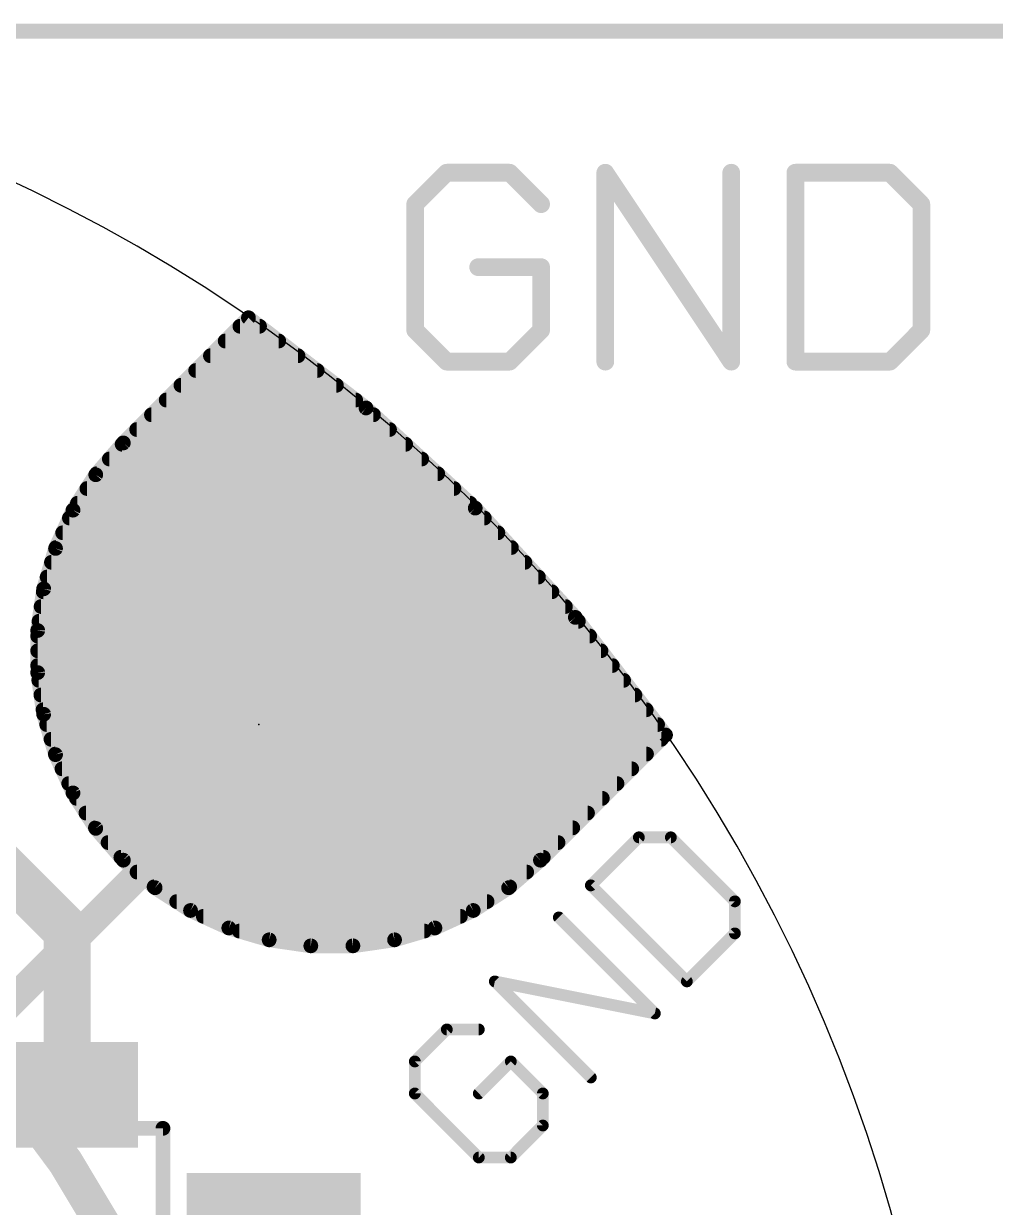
# Model space of a CAD drawing. Extents: x -27.3 to 28.4, y -24.7 to 14.
# Drawn here: x 5.98 to 14.34, y 3.84 to 14.04 of the extents above; entities that cross this region are included whole.
import ezdxf

# ---------------------------------------------------------------- set-up
doc = ezdxf.new("R2010")
doc.units = 0
for name, color, linetype in [('1', 12, 'CONTINUOUS'), ('16', 132, 'CONTINUOUS'), ('17', 110, 'CONTINUOUS'), ('20', 53, 'CONTINUOUS'), ('21', 40, 'CONTINUOUS'), ('23', 53, 'CONTINUOUS'), ('51', 53, 'CONTINUOUS')]:
    doc.layers.add(name, color=color, linetype=linetype)

# ---------------------------------------------------------------- blocks, each defined once
blk = doc.blocks.new('RECT')
blk.add_solid([(-0.5, -0.5), (0.5, -0.5), (-0.5, 0.5), (0.5, 0.5)])
blk = doc.blocks.new('ROUNDP')
at = {"const_width": 0.5}
blk.add_lwpolyline([(0, -0.25, 1), (0, 0.25, 1), (0, -0.25)], format="xyb", dxfattribs=at)

msp = doc.modelspace()

# ---------------------------------------------------------------- linework, layer by layer
at = {"layer": '1'}
for points, const_width in [([(7.9112, 11.5033), (6.8336, 10.4257)], 0.127), ([(8.9236, 10.7265), (7.9112, 11.5033)], 0.127), ([(7.8379, 11.43), (8.0067, 11.43)], 0.127), ([(7.7109, 11.303), (8.1722, 11.303)], 0.127), ([(7.5839, 11.176), (8.3377, 11.176)], 0.127), ([(7.4569, 11.049), (8.5032, 11.049)], 0.127), ([(7.3299, 10.922), (8.6688, 10.922)], 0.127), ([(7.2029, 10.795), (8.8343, 10.795)], 0.127), ([(7.0759, 10.668), (8.9874, 10.668)], 0.127), ([(9.8644, 9.8644), (8.9236, 10.7265)], 0.127), ([(6.9489, 10.541), (9.126, 10.541)], 0.127), ([(6.8336, 10.4257), (6.5962, 10.1518)], 0.127), ([(6.8235, 10.414), (9.2646, 10.414)], 0.127), ([(6.7134, 10.287), (9.4032, 10.287)], 0.127), ([(6.5962, 10.1518), (6.4003, 9.8469)], 0.127), ([(6.6034, 10.16), (9.5418, 10.16)], 0.127), ([(6.5199, 10.033), (9.6804, 10.033)], 0.127), ([(6.4003, 9.8469), (6.2498, 9.5173)], 0.127), ([(6.4383, 9.906), (9.819, 9.906)], 0.127), ([(10.7265, 8.9236), (9.8644, 9.8644)], 0.127), ([(6.3693, 9.779), (9.9426, 9.779)], 0.127), ([(6.3113, 9.652), (10.059, 9.652)], 0.127), ([(6.2498, 9.5173), (6.1477, 9.1695)], 0.127), ([(6.2533, 9.525), (10.1754, 9.525)], 0.127), ([(6.2148, 9.398), (10.2917, 9.398)], 0.127), ([(6.1775, 9.271), (10.4081, 9.271)], 0.127), ([(6.1477, 9.1695), (6.0961, 8.8108)], 0.127), ([(6.144, 9.144), (10.5245, 9.144)], 0.127), ([(6.1257, 9.017), (10.6409, 9.017)], 0.127), ([(11.5033, 7.9112), (10.7265, 8.9236)], 0.127), ([(6.0961, 8.8108), (6.0961, 8.4484)], 0.127), ([(6.1075, 8.89), (10.7522, 8.89)], 0.127), ([(6.0961, 8.763), (10.8497, 8.763)], 0.127), ([(6.0961, 8.636), (10.9471, 8.636)], 0.127), ([(6.0961, 8.509), (11.0446, 8.509)], 0.127), ([(6.0961, 8.4484), (6.1477, 8.0897)], 0.127), ([(6.1056, 8.382), (11.142, 8.382)], 0.127), ([(6.1239, 8.255), (11.2395, 8.255)], 0.127), ([(6.1422, 8.128), (11.3369, 8.128)], 0.127), ([(6.1477, 8.0897), (6.2498, 7.742)], 0.127), ([(6.1737, 8.001), (11.4344, 8.001)], 0.127), ([(8.001, 8.001), (8.128, 7.874)], 0.254), ([(10.4257, 6.8336), (11.5033, 7.9112)], 0.127), ([(6.211, 7.874), (11.4661, 7.874)], 0.127), ([(6.2483, 7.747), (11.3391, 7.747)], 0.127), ([(6.2498, 7.742), (6.4003, 7.4123)], 0.127), ([(6.3055, 7.62), (11.2121, 7.62)], 0.127), ([(6.3635, 7.493), (11.0851, 7.493)], 0.127), ([(6.4003, 7.4123), (6.5962, 7.1075)], 0.127), ([(6.4301, 7.366), (10.9581, 7.366)], 0.127), ([(6.5117, 7.239), (10.8311, 7.239)], 0.127), ([(6.5933, 7.112), (10.7041, 7.112)], 0.127), ([(6.5962, 7.1075), (6.8336, 6.8336)], 0.127), ([(5.715, 6.858), (6.35, 6.223)], 0.4064), ([(6.7023, 6.985), (10.5771, 6.985)], 0.127), ([(6.8124, 6.858), (10.4501, 6.858)], 0.127), ([(6.8336, 6.8336), (7.1075, 6.5962)], 0.127), ([(10.1518, 6.5962), (10.4257, 6.8336)], 0.127), ([(6.9519, 6.731), (10.3073, 6.731)], 0.127), ([(7.0985, 6.604), (10.1607, 6.604)], 0.127), ([(7.1075, 6.5962), (7.4123, 6.4003)], 0.127), ([(9.8469, 6.4003), (10.1518, 6.5962)], 0.127), ([(7.293, 6.477), (9.9662, 6.477)], 0.127), ([(6.35, 6.223), (6.35, 4.8125)], 0.4064), ([(7.4123, 6.4003), (7.742, 6.2498)], 0.127), ([(9.5173, 6.2498), (9.8469, 6.4003)], 0.127), ([(7.5225, 6.35), (9.7367, 6.35)], 0.127), ([(7.742, 6.2498), (8.0897, 6.1477)], 0.127), ([(7.8331, 6.223), (9.4261, 6.223)], 0.127), ([(9.1695, 6.1477), (9.5173, 6.2498)], 0.127), ([(8.0897, 6.1477), (8.4484, 6.0961)], 0.127), ([(8.4484, 6.0961), (8.8108, 6.0961)], 0.127), ([(8.8108, 6.0961), (9.1695, 6.1477)], 0.127)]:
    msp.add_lwpolyline(points, dxfattribs=dict(at, const_width=const_width))
for points, const_width in [([(7.9305, 11.5285, 1), (7.8919, 11.4781)], 0.0635), ([(7.9336, 11.4808, 1), (7.8887, 11.5257)], 0.0635), ([(7.8379, 11.4618, 1), (7.8379, 11.3982)], 0.0635), ([(8.0067, 11.3982, 1), (8.0067, 11.4618)], 0.0635), ([(7.7109, 11.3348, 1), (7.7109, 11.2713)], 0.0635), ([(8.1722, 11.2713, 1), (8.1722, 11.3348)], 0.0635), ([(7.5839, 11.2078, 1), (7.5839, 11.1442)], 0.0635), ([(8.3377, 11.1442, 1), (8.3377, 11.2078)], 0.0635), ([(7.4569, 11.0808, 1), (7.4569, 11.0173)], 0.0635), ([(8.5032, 11.0173, 1), (8.5032, 11.0808)], 0.0635), ([(7.3299, 10.9538, 1), (7.3299, 10.8902)], 0.0635), ([(8.6688, 10.8902, 1), (8.6688, 10.9538)], 0.0635), ([(7.2029, 10.8268, 1), (7.2029, 10.7632)], 0.0635), ([(8.8343, 10.7632, 1), (8.8343, 10.8268)], 0.0635), ([(7.0759, 10.6998, 1), (7.0759, 10.6363)], 0.0635), ([(8.945, 10.7499, 1), (8.9021, 10.7031)], 0.0635), ([(8.9042, 10.7013, 1), (8.9429, 10.7517)], 0.0635), ([(8.9874, 10.6363, 1), (8.9874, 10.6998)], 0.0635), ([(6.9489, 10.5728, 1), (6.9489, 10.5092)], 0.0635), ([(9.126, 10.5092, 1), (9.126, 10.5728)], 0.0635), ([(6.8235, 10.4458, 1), (6.8235, 10.3822)], 0.0635), ([(6.8111, 10.4481, 1), (6.856, 10.4032)], 0.0635), ([(6.8576, 10.4049, 1), (6.8096, 10.4465)], 0.0635), ([(9.2646, 10.3822, 1), (9.2646, 10.4458)], 0.0635), ([(6.7134, 10.3188, 1), (6.7134, 10.2553)], 0.0635), ([(9.4032, 10.2553, 1), (9.4032, 10.3188)], 0.0635), ([(6.5722, 10.1726, 1), (6.6202, 10.131)], 0.0635), ([(6.623, 10.1346, 1), (6.5695, 10.1689)], 0.0635), ([(6.6034, 10.1918, 1), (6.6034, 10.1282)], 0.0635), ([(9.5418, 10.1282, 1), (9.5418, 10.1918)], 0.0635), ([(6.5199, 10.0648, 1), (6.5199, 10.0013)], 0.0635), ([(9.6804, 10.0013, 1), (9.6804, 10.0648)], 0.0635), ([(6.3736, 9.8641, 1), (6.427, 9.8297)], 0.0635), ([(6.4292, 9.8337, 1), (6.3714, 9.8601)], 0.0635), ([(6.4383, 9.9378, 1), (6.4383, 9.8742)], 0.0635), ([(9.819, 9.8742, 1), (9.819, 9.9378)], 0.0635), ([(9.8878, 9.8858, 1), (9.841, 9.8429)], 0.0635), ([(9.8429, 9.841, 1), (9.8858, 9.8878)], 0.0635), ([(6.3693, 9.8108, 1), (6.3693, 9.7472)], 0.0635), ([(9.9426, 9.7472, 1), (9.9426, 9.8108)], 0.0635), ([(6.3113, 9.6838, 1), (6.3113, 9.6203)], 0.0635), ([(10.059, 9.6203, 1), (10.059, 9.6838)], 0.0635), ([(6.2802, 9.5083, 1), (6.2193, 9.5262)], 0.0635), ([(6.2533, 9.5568, 1), (6.2533, 9.4932)], 0.0635), ([(10.1754, 9.4932, 1), (10.1754, 9.5568)], 0.0635), ([(6.2209, 9.5304, 1), (6.2786, 9.5041)], 0.0635), ([(6.2148, 9.4298, 1), (6.2148, 9.3662)], 0.0635), ([(10.2917, 9.3662, 1), (10.2917, 9.4298)], 0.0635), ([(6.1775, 9.3028, 1), (6.1775, 9.2393)], 0.0635), ([(10.4081, 9.2393, 1), (10.4081, 9.3028)], 0.0635), ([(6.144, 9.1758, 1), (6.144, 9.1122)], 0.0635), ([(6.1172, 9.1785, 1), (6.1781, 9.1606)], 0.0635), ([(6.1791, 9.165, 1), (6.1162, 9.1741)], 0.0635), ([(10.5245, 9.1122, 1), (10.5245, 9.1758)], 0.0635), ([(6.1257, 9.0488, 1), (6.1257, 8.9853)], 0.0635), ([(10.6409, 8.9853, 1), (10.6409, 9.0488)], 0.0635), ([(10.7517, 8.9429, 1), (10.7013, 8.9042)], 0.0635), ([(10.7031, 8.9021, 1), (10.7499, 8.945)], 0.0635), ([(6.1278, 8.8108, 1), (6.0643, 8.8108)], 0.0635), ([(6.1075, 8.9218, 1), (6.1075, 8.8582)], 0.0635), ([(10.7522, 8.8582, 1), (10.7522, 8.9218)], 0.0635), ([(6.0961, 8.7948, 1), (6.0961, 8.7312)], 0.0635), ([(6.0647, 8.8153, 1), (6.1275, 8.8063)], 0.0635), ([(10.8497, 8.7312, 1), (10.8497, 8.7948)], 0.0635), ([(6.0961, 8.6678, 1), (6.0961, 8.6043)], 0.0635), ([(10.9471, 8.6043, 1), (10.9471, 8.6678)], 0.0635), ([(6.0961, 8.5408, 1), (6.0961, 8.4772)], 0.0635), ([(11.0446, 8.4772, 1), (11.0446, 8.5408)], 0.0635), ([(6.1275, 8.4529, 1), (6.0647, 8.4439)], 0.0635), ([(6.0643, 8.4484, 1), (6.1278, 8.4484)], 0.0635), ([(6.1056, 8.4138, 1), (6.1056, 8.3502)], 0.0635), ([(11.142, 8.3502, 1), (11.142, 8.4138)], 0.0635), ([(6.1239, 8.2868, 1), (6.1239, 8.2233)], 0.0635), ([(11.2395, 8.2233, 1), (11.2395, 8.2868)], 0.0635), ([(6.1422, 8.1598, 1), (6.1422, 8.0962)], 0.0635), ([(6.1781, 8.0986, 1), (6.1172, 8.0808)], 0.0635), ([(11.3369, 8.0962, 1), (11.3369, 8.1598)], 0.0635), ([(6.1162, 8.0852, 1), (6.1791, 8.0942)], 0.0635), ([(6.1737, 8.0328, 1), (6.1737, 7.9693)], 0.0635), ([(8.0459, 8.0459, 1), (7.9561, 7.9561)], 0.127), ([(11.4344, 7.9693, 1), (11.4344, 8.0328)], 0.0635), ([(8.0831, 7.8291, 1), (8.1729, 7.9189)], 0.127), ([(11.4781, 7.8919, 1), (11.5285, 7.9305)], 0.0635), ([(11.5257, 7.8887, 1), (11.4808, 7.9336)], 0.0635), ([(6.211, 7.9058, 1), (6.211, 7.8423)], 0.0635), ([(11.4661, 7.8423, 1), (11.4661, 7.9058)], 0.0635), ([(7.62, 0, 0.4142), (0, 7.62)], 0.3048), ([(6.2483, 7.7788, 1), (6.2483, 7.7153)], 0.0635), ([(6.2786, 7.7552, 1), (6.2209, 7.7288)], 0.0635), ([(6.2193, 7.733, 1), (6.2802, 7.7509)], 0.0635), ([(11.3391, 7.7153, 1), (11.3391, 7.7788)], 0.0635), ([(6.3055, 7.6517, 1), (6.3055, 7.5883)], 0.0635), ([(11.2121, 7.5883, 1), (11.2121, 7.6517)], 0.0635), ([(6.3635, 7.5248, 1), (6.3635, 7.4613)], 0.0635), ([(11.0851, 7.4613, 1), (11.0851, 7.5248)], 0.0635), ([(6.427, 7.4295, 1), (6.3736, 7.3952)], 0.0635), ([(6.3714, 7.3991, 1), (6.4292, 7.4255)], 0.0635), ([(6.4301, 7.3978, 1), (6.4301, 7.3343)], 0.0635), ([(10.9581, 7.3343, 1), (10.9581, 7.3978)], 0.0635), ([(6.5117, 7.2708, 1), (6.5117, 7.2073)], 0.0635), ([(10.8311, 7.2073, 1), (10.8311, 7.2708)], 0.0635), ([(6.5933, 7.1437, 1), (6.5933, 7.0803)], 0.0635), ([(6.6202, 7.1282, 1), (6.5722, 7.0867)], 0.0635), ([(6.5695, 7.0903, 1), (6.623, 7.1246)], 0.0635), ([(10.7041, 7.0803, 1), (10.7041, 7.1437)], 0.0635), ([(6.7023, 7.0168, 1), (6.7023, 6.9533)], 0.0635), ([(10.5771, 6.9533, 1), (10.5771, 7.0168)], 0.0635), ([(6.8124, 6.8898, 1), (6.8124, 6.8263)], 0.0635), ([(6.8544, 6.8576, 1), (6.8128, 6.8096)], 0.0635), ([(6.8096, 6.8128, 1), (6.8576, 6.8544)], 0.0635), ([(10.4032, 6.856, 1), (10.4481, 6.8111)], 0.0635), ([(10.4465, 6.8096, 1), (10.4049, 6.8576)], 0.0635), ([(10.4501, 6.8263, 1), (10.4501, 6.8898)], 0.0635), ([(6.9519, 6.7628, 1), (6.9519, 6.6993)], 0.0635), ([(10.3073, 6.6993, 1), (10.3073, 6.7628)], 0.0635), ([(7.0985, 6.6357, 1), (7.0985, 6.5723)], 0.0635), ([(7.1246, 6.623, 1), (7.0903, 6.5695)], 0.0635), ([(7.0867, 6.5722, 1), (7.1282, 6.6202)], 0.0635), ([(10.131, 6.6202, 1), (10.1726, 6.5722)], 0.0635), ([(10.1689, 6.5695, 1), (10.1346, 6.623)], 0.0635), ([(10.1607, 6.5723, 1), (10.1607, 6.6357)], 0.0635), ([(7.293, 6.5088, 1), (7.293, 6.4453)], 0.0635), ([(9.9662, 6.4453, 1), (9.9662, 6.5088)], 0.0635), ([(6.4516, 6.223, 1), (6.2484, 6.223)], 0.2032), ([(7.4255, 6.4292, 1), (7.3991, 6.3714)], 0.0635), ([(7.3952, 6.3736, 1), (7.4295, 6.427)], 0.0635), ([(9.8297, 6.427, 1), (9.8641, 6.3736)], 0.0635), ([(9.8601, 6.3714, 1), (9.8337, 6.4292)], 0.0635), ([(6.2782, 6.1512, 1), (6.4218, 6.2948)], 0.2032), ([(7.5225, 6.3818, 1), (7.5225, 6.3183)], 0.0635), ([(9.7367, 6.3183, 1), (9.7367, 6.3818)], 0.0635), ([(7.7509, 6.2802, 1), (7.733, 6.2193)], 0.0635), ([(7.7288, 6.2209, 1), (7.7552, 6.2786)], 0.0635), ([(7.8331, 6.2547, 1), (7.8331, 6.1913)], 0.0635), ([(9.4261, 6.1913, 1), (9.4261, 6.2547)], 0.0635), ([(9.5041, 6.2786, 1), (9.5304, 6.2209)], 0.0635), ([(9.5262, 6.2193, 1), (9.5083, 6.2802)], 0.0635), ([(8.0942, 6.1791, 1), (8.0852, 6.1162)], 0.0635), ([(8.0808, 6.1172, 1), (8.0986, 6.1781)], 0.0635), ([(8.4484, 6.1278, 1), (8.4484, 6.0643)], 0.0635), ([(8.4439, 6.0647, 1), (8.4529, 6.1275)], 0.0635), ([(8.8063, 6.1275, 1), (8.8153, 6.0647)], 0.0635), ([(8.8108, 6.0643, 1), (8.8108, 6.1278)], 0.0635), ([(9.1606, 6.1781, 1), (9.1785, 6.1172)], 0.0635), ([(9.1741, 6.1162, 1), (9.165, 6.1791)], 0.0635), ([(6.2484, 4.8125, 1), (6.4516, 4.8125)], 0.2032)]:
    msp.add_lwpolyline(points, format="xyb", dxfattribs=dict(at, const_width=const_width))
at = {"layer": '16'}
for points, const_width in [([(7.9112, 11.5033), (6.8336, 10.4257)], 0.127), ([(8.9236, 10.7265), (7.9112, 11.5033)], 0.127), ([(7.8379, 11.43), (8.0067, 11.43)], 0.127), ([(7.7109, 11.303), (8.1722, 11.303)], 0.127), ([(7.5839, 11.176), (8.3377, 11.176)], 0.127), ([(7.4569, 11.049), (8.5032, 11.049)], 0.127), ([(7.3299, 10.922), (8.6688, 10.922)], 0.127), ([(7.2029, 10.795), (8.8343, 10.795)], 0.127), ([(7.0759, 10.668), (8.9874, 10.668)], 0.127), ([(9.8644, 9.8644), (8.9236, 10.7265)], 0.127), ([(6.9489, 10.541), (9.126, 10.541)], 0.127), ([(6.8336, 10.4257), (6.5962, 10.1518)], 0.127), ([(6.8235, 10.414), (9.2646, 10.414)], 0.127), ([(6.7134, 10.287), (9.4032, 10.287)], 0.127), ([(6.5962, 10.1518), (6.4003, 9.8469)], 0.127), ([(6.6034, 10.16), (9.5418, 10.16)], 0.127), ([(6.5199, 10.033), (9.6804, 10.033)], 0.127), ([(6.4003, 9.8469), (6.2498, 9.5173)], 0.127), ([(6.4383, 9.906), (9.819, 9.906)], 0.127), ([(10.7265, 8.9236), (9.8644, 9.8644)], 0.127), ([(6.3693, 9.779), (9.9426, 9.779)], 0.127), ([(6.3113, 9.652), (10.059, 9.652)], 0.127), ([(6.2498, 9.5173), (6.1477, 9.1695)], 0.127), ([(6.2533, 9.525), (10.1754, 9.525)], 0.127), ([(6.2148, 9.398), (10.2917, 9.398)], 0.127), ([(6.1775, 9.271), (10.4081, 9.271)], 0.127), ([(6.1477, 9.1695), (6.0961, 8.8108)], 0.127), ([(6.144, 9.144), (10.5245, 9.144)], 0.127), ([(6.1257, 9.017), (10.6409, 9.017)], 0.127), ([(11.5033, 7.9112), (10.7265, 8.9236)], 0.127), ([(6.0961, 8.8108), (6.0961, 8.4484)], 0.127), ([(6.1075, 8.89), (10.7522, 8.89)], 0.127), ([(6.0961, 8.763), (10.8497, 8.763)], 0.127), ([(6.0961, 8.636), (10.9471, 8.636)], 0.127), ([(6.0961, 8.509), (11.0446, 8.509)], 0.127), ([(6.0961, 8.4484), (6.1477, 8.0897)], 0.127), ([(6.1056, 8.382), (11.142, 8.382)], 0.127), ([(6.1239, 8.255), (11.2395, 8.255)], 0.127), ([(6.1422, 8.128), (11.3369, 8.128)], 0.127), ([(6.1477, 8.0897), (6.2498, 7.742)], 0.127), ([(6.1737, 8.001), (11.4344, 8.001)], 0.127), ([(8.001, 7.747), (8.001, 8.001)], 0.254), ([(10.4257, 6.8336), (11.5033, 7.9112)], 0.127), ([(5.588, 5.334), (8.001, 7.747)], 0.254), ([(6.211, 7.874), (11.4661, 7.874)], 0.127), ([(6.2483, 7.747), (11.3391, 7.747)], 0.127), ([(6.2498, 7.742), (6.4003, 7.4123)], 0.127), ([(6.3055, 7.62), (11.2121, 7.62)], 0.127), ([(6.3635, 7.493), (11.0851, 7.493)], 0.127), ([(6.4003, 7.4123), (6.5962, 7.1075)], 0.127), ([(6.4301, 7.366), (10.9581, 7.366)], 0.127), ([(6.5117, 7.239), (10.8311, 7.239)], 0.127), ([(6.5933, 7.112), (10.7041, 7.112)], 0.127), ([(6.5962, 7.1075), (6.8336, 6.8336)], 0.127), ([(6.7023, 6.985), (10.5771, 6.985)], 0.127), ([(6.8124, 6.858), (10.4501, 6.858)], 0.127), ([(6.8336, 6.8336), (7.1075, 6.5962)], 0.127), ([(10.1518, 6.5962), (10.4257, 6.8336)], 0.127), ([(6.9519, 6.731), (10.3073, 6.731)], 0.127), ([(7.0985, 6.604), (10.1607, 6.604)], 0.127), ([(7.1075, 6.5962), (7.4123, 6.4003)], 0.127), ([(9.8469, 6.4003), (10.1518, 6.5962)], 0.127), ([(7.293, 6.477), (9.9662, 6.477)], 0.127), ([(7.4123, 6.4003), (7.742, 6.2498)], 0.127), ([(9.5173, 6.2498), (9.8469, 6.4003)], 0.127), ([(7.5225, 6.35), (9.7367, 6.35)], 0.127), ([(7.742, 6.2498), (8.0897, 6.1477)], 0.127), ([(7.8331, 6.223), (9.4261, 6.223)], 0.127), ([(9.1695, 6.1477), (9.5173, 6.2498)], 0.127), ([(8.0897, 6.1477), (8.4484, 6.0961)], 0.127), ([(8.4484, 6.0961), (8.8108, 6.0961)], 0.127), ([(8.8108, 6.0961), (9.1695, 6.1477)], 0.127)]:
    msp.add_lwpolyline(points, dxfattribs=dict(at, const_width=const_width))
for points, const_width in [([(7.9305, 11.5285, 1), (7.8919, 11.4781)], 0.0635), ([(7.9336, 11.4808, 1), (7.8887, 11.5257)], 0.0635), ([(7.8379, 11.4618, 1), (7.8379, 11.3982)], 0.0635), ([(8.0067, 11.3982, 1), (8.0067, 11.4618)], 0.0635), ([(7.7109, 11.3348, 1), (7.7109, 11.2713)], 0.0635), ([(8.1722, 11.2713, 1), (8.1722, 11.3348)], 0.0635), ([(7.5839, 11.2078, 1), (7.5839, 11.1442)], 0.0635), ([(8.3377, 11.1442, 1), (8.3377, 11.2078)], 0.0635), ([(7.4569, 11.0808, 1), (7.4569, 11.0173)], 0.0635), ([(8.5032, 11.0173, 1), (8.5032, 11.0808)], 0.0635), ([(7.3299, 10.9538, 1), (7.3299, 10.8902)], 0.0635), ([(8.6688, 10.8902, 1), (8.6688, 10.9538)], 0.0635), ([(7.2029, 10.8268, 1), (7.2029, 10.7632)], 0.0635), ([(8.8343, 10.7632, 1), (8.8343, 10.8268)], 0.0635), ([(7.0759, 10.6998, 1), (7.0759, 10.6363)], 0.0635), ([(8.945, 10.7499, 1), (8.9021, 10.7031)], 0.0635), ([(8.9042, 10.7013, 1), (8.9429, 10.7517)], 0.0635), ([(8.9874, 10.6363, 1), (8.9874, 10.6998)], 0.0635), ([(6.9489, 10.5728, 1), (6.9489, 10.5092)], 0.0635), ([(9.126, 10.5092, 1), (9.126, 10.5728)], 0.0635), ([(6.8235, 10.4458, 1), (6.8235, 10.3822)], 0.0635), ([(6.8111, 10.4481, 1), (6.856, 10.4032)], 0.0635), ([(6.8576, 10.4049, 1), (6.8096, 10.4465)], 0.0635), ([(9.2646, 10.3822, 1), (9.2646, 10.4458)], 0.0635), ([(6.7134, 10.3188, 1), (6.7134, 10.2553)], 0.0635), ([(9.4032, 10.2553, 1), (9.4032, 10.3188)], 0.0635), ([(6.5722, 10.1726, 1), (6.6202, 10.131)], 0.0635), ([(6.623, 10.1346, 1), (6.5695, 10.1689)], 0.0635), ([(6.6034, 10.1918, 1), (6.6034, 10.1282)], 0.0635), ([(9.5418, 10.1282, 1), (9.5418, 10.1918)], 0.0635), ([(6.5199, 10.0648, 1), (6.5199, 10.0013)], 0.0635), ([(9.6804, 10.0013, 1), (9.6804, 10.0648)], 0.0635), ([(6.3736, 9.8641, 1), (6.427, 9.8297)], 0.0635), ([(6.4292, 9.8337, 1), (6.3714, 9.8601)], 0.0635), ([(6.4383, 9.9378, 1), (6.4383, 9.8742)], 0.0635), ([(9.819, 9.8742, 1), (9.819, 9.9378)], 0.0635), ([(9.8878, 9.8858, 1), (9.841, 9.8429)], 0.0635), ([(9.8429, 9.841, 1), (9.8858, 9.8878)], 0.0635), ([(6.3693, 9.8108, 1), (6.3693, 9.7472)], 0.0635), ([(9.9426, 9.7472, 1), (9.9426, 9.8108)], 0.0635), ([(6.3113, 9.6838, 1), (6.3113, 9.6203)], 0.0635), ([(10.059, 9.6203, 1), (10.059, 9.6838)], 0.0635), ([(6.2802, 9.5083, 1), (6.2193, 9.5262)], 0.0635), ([(6.2533, 9.5568, 1), (6.2533, 9.4932)], 0.0635), ([(10.1754, 9.4932, 1), (10.1754, 9.5568)], 0.0635), ([(6.2209, 9.5304, 1), (6.2786, 9.5041)], 0.0635), ([(6.2148, 9.4298, 1), (6.2148, 9.3662)], 0.0635), ([(10.2917, 9.3662, 1), (10.2917, 9.4298)], 0.0635), ([(6.1775, 9.3028, 1), (6.1775, 9.2393)], 0.0635), ([(10.4081, 9.2393, 1), (10.4081, 9.3028)], 0.0635), ([(6.144, 9.1758, 1), (6.144, 9.1122)], 0.0635), ([(6.1172, 9.1785, 1), (6.1781, 9.1606)], 0.0635), ([(6.1791, 9.165, 1), (6.1162, 9.1741)], 0.0635), ([(10.5245, 9.1122, 1), (10.5245, 9.1758)], 0.0635), ([(6.1257, 9.0488, 1), (6.1257, 8.9853)], 0.0635), ([(10.6409, 8.9853, 1), (10.6409, 9.0488)], 0.0635), ([(10.7517, 8.9429, 1), (10.7013, 8.9042)], 0.0635), ([(10.7031, 8.9021, 1), (10.7499, 8.945)], 0.0635), ([(6.1278, 8.8108, 1), (6.0643, 8.8108)], 0.0635), ([(6.1075, 8.9218, 1), (6.1075, 8.8582)], 0.0635), ([(10.7522, 8.8582, 1), (10.7522, 8.9218)], 0.0635), ([(6.0961, 8.7948, 1), (6.0961, 8.7312)], 0.0635), ([(6.0647, 8.8153, 1), (6.1275, 8.8063)], 0.0635), ([(10.8497, 8.7312, 1), (10.8497, 8.7948)], 0.0635), ([(6.0961, 8.6678, 1), (6.0961, 8.6043)], 0.0635), ([(10.9471, 8.6043, 1), (10.9471, 8.6678)], 0.0635), ([(6.0961, 8.5408, 1), (6.0961, 8.4772)], 0.0635), ([(11.0446, 8.4772, 1), (11.0446, 8.5408)], 0.0635), ([(6.1275, 8.4529, 1), (6.0647, 8.4439)], 0.0635), ([(6.0643, 8.4484, 1), (6.1278, 8.4484)], 0.0635), ([(6.1056, 8.4138, 1), (6.1056, 8.3502)], 0.0635), ([(11.142, 8.3502, 1), (11.142, 8.4138)], 0.0635), ([(6.1239, 8.2868, 1), (6.1239, 8.2233)], 0.0635), ([(11.2395, 8.2233, 1), (11.2395, 8.2868)], 0.0635), ([(6.1422, 8.1598, 1), (6.1422, 8.0962)], 0.0635), ([(6.1781, 8.0986, 1), (6.1172, 8.0808)], 0.0635), ([(11.3369, 8.0962, 1), (11.3369, 8.1598)], 0.0635), ([(6.1162, 8.0852, 1), (6.1791, 8.0942)], 0.0635), ([(6.1737, 8.0328, 1), (6.1737, 7.9693)], 0.0635), ([(8.0645, 8.001, 1), (7.9375, 8.001)], 0.127), ([(11.4344, 7.9693, 1), (11.4344, 8.0328)], 0.0635), ([(11.4781, 7.8919, 1), (11.5285, 7.9305)], 0.0635), ([(11.5257, 7.8887, 1), (11.4808, 7.9336)], 0.0635), ([(6.211, 7.9058, 1), (6.211, 7.8423)], 0.0635), ([(8.0459, 7.7021, 1), (7.9561, 7.7919)], 0.127), ([(11.4661, 7.8423, 1), (11.4661, 7.9058)], 0.0635), ([(7.62, 0, 0.4142), (0, 7.62)], 0.3048), ([(6.2483, 7.7788, 1), (6.2483, 7.7153)], 0.0635), ([(6.2786, 7.7552, 1), (6.2209, 7.7288)], 0.0635), ([(6.2193, 7.733, 1), (6.2802, 7.7509)], 0.0635), ([(7.9375, 7.747, 1), (8.0645, 7.747)], 0.127), ([(11.3391, 7.7153, 1), (11.3391, 7.7788)], 0.0635), ([(6.3055, 7.6517, 1), (6.3055, 7.5883)], 0.0635), ([(11.2121, 7.5883, 1), (11.2121, 7.6517)], 0.0635), ([(6.3635, 7.5248, 1), (6.3635, 7.4613)], 0.0635), ([(11.0851, 7.4613, 1), (11.0851, 7.5248)], 0.0635), ([(6.427, 7.4295, 1), (6.3736, 7.3952)], 0.0635), ([(6.3714, 7.3991, 1), (6.4292, 7.4255)], 0.0635), ([(6.4301, 7.3978, 1), (6.4301, 7.3343)], 0.0635), ([(10.9581, 7.3343, 1), (10.9581, 7.3978)], 0.0635), ([(6.5117, 7.2708, 1), (6.5117, 7.2073)], 0.0635), ([(10.8311, 7.2073, 1), (10.8311, 7.2708)], 0.0635), ([(6.5933, 7.1437, 1), (6.5933, 7.0803)], 0.0635), ([(6.6202, 7.1282, 1), (6.5722, 7.0867)], 0.0635), ([(6.5695, 7.0903, 1), (6.623, 7.1246)], 0.0635), ([(10.7041, 7.0803, 1), (10.7041, 7.1437)], 0.0635), ([(6.7023, 7.0168, 1), (6.7023, 6.9533)], 0.0635), ([(10.5771, 6.9533, 1), (10.5771, 7.0168)], 0.0635), ([(6.8124, 6.8898, 1), (6.8124, 6.8263)], 0.0635), ([(6.8544, 6.8576, 1), (6.8128, 6.8096)], 0.0635), ([(6.8096, 6.8128, 1), (6.8576, 6.8544)], 0.0635), ([(10.4032, 6.856, 1), (10.4481, 6.8111)], 0.0635), ([(10.4465, 6.8096, 1), (10.4049, 6.8576)], 0.0635), ([(10.4501, 6.8263, 1), (10.4501, 6.8898)], 0.0635), ([(6.9519, 6.7628, 1), (6.9519, 6.6993)], 0.0635), ([(10.3073, 6.6993, 1), (10.3073, 6.7628)], 0.0635), ([(7.0985, 6.6357, 1), (7.0985, 6.5723)], 0.0635), ([(7.1246, 6.623, 1), (7.0903, 6.5695)], 0.0635), ([(7.0867, 6.5722, 1), (7.1282, 6.6202)], 0.0635), ([(10.131, 6.6202, 1), (10.1726, 6.5722)], 0.0635), ([(10.1689, 6.5695, 1), (10.1346, 6.623)], 0.0635), ([(10.1607, 6.5723, 1), (10.1607, 6.6357)], 0.0635), ([(7.293, 6.5088, 1), (7.293, 6.4453)], 0.0635), ([(9.9662, 6.4453, 1), (9.9662, 6.5088)], 0.0635), ([(7.4255, 6.4292, 1), (7.3991, 6.3714)], 0.0635), ([(7.3952, 6.3736, 1), (7.4295, 6.427)], 0.0635), ([(9.8297, 6.427, 1), (9.8641, 6.3736)], 0.0635), ([(9.8601, 6.3714, 1), (9.8337, 6.4292)], 0.0635), ([(7.5225, 6.3818, 1), (7.5225, 6.3183)], 0.0635), ([(9.7367, 6.3183, 1), (9.7367, 6.3818)], 0.0635), ([(7.7509, 6.2802, 1), (7.733, 6.2193)], 0.0635), ([(7.7288, 6.2209, 1), (7.7552, 6.2786)], 0.0635), ([(7.8331, 6.2547, 1), (7.8331, 6.1913)], 0.0635), ([(9.4261, 6.1913, 1), (9.4261, 6.2547)], 0.0635), ([(9.5041, 6.2786, 1), (9.5304, 6.2209)], 0.0635), ([(9.5262, 6.2193, 1), (9.5083, 6.2802)], 0.0635), ([(8.0942, 6.1791, 1), (8.0852, 6.1162)], 0.0635), ([(8.0808, 6.1172, 1), (8.0986, 6.1781)], 0.0635), ([(8.4484, 6.1278, 1), (8.4484, 6.0643)], 0.0635), ([(8.4439, 6.0647, 1), (8.4529, 6.1275)], 0.0635), ([(8.8063, 6.1275, 1), (8.8153, 6.0647)], 0.0635), ([(8.8108, 6.0643, 1), (8.8108, 6.1278)], 0.0635), ([(9.1606, 6.1781, 1), (9.1785, 6.1172)], 0.0635), ([(9.1741, 6.1162, 1), (9.165, 6.1791)], 0.0635)]:
    msp.add_lwpolyline(points, format="xyb", dxfattribs=dict(at, const_width=const_width))
at = {"layer": '20'}
msp.add_arc((0, 0), 13.97, 0, 90, dxfattribs=at)
at = {"layer": '21'}
for points, const_width in [([(11.2733, 7.0299), (10.8599, 6.6165)], 0.1016), ([(11.549, 7.0299), (11.2733, 7.0299)], 0.1016), ([(12.1002, 6.4787), (11.549, 7.0299)], 0.1016), ([(10.8599, 6.6165), (11.6868, 5.7896)], 0.1016), ([(12.1002, 6.2031), (12.1002, 6.4787)], 0.1016), ([(11.4111, 5.514), (10.5843, 6.3409)], 0.1016), ([(11.6868, 5.7896), (12.1002, 6.2031)], 0.1016), ([(10.8599, 4.9627), (10.033, 5.7896)], 0.1016), ([(10.033, 5.7896), (11.4111, 5.514)], 0.1016), ([(9.6196, 5.3762), (9.3439, 5.1005)], 0.1016), ([(9.8952, 5.3762), (9.6196, 5.3762)], 0.1016), ([(9.3439, 5.1005), (9.3439, 4.8249)], 0.1016), ([(10.1708, 5.1005), (9.8952, 4.8249)], 0.1016), ([(10.4464, 4.8249), (10.1708, 5.1005)], 0.1016), ([(9.3439, 4.8249), (9.8952, 4.2736)], 0.1016), ([(10.4464, 4.5493), (10.4464, 4.8249)], 0.1016), ([(5.525, 4.525), (7.175, 4.525)], 0.127), ([(7.175, 4.525), (7.175, 1.825)], 0.127), ([(10.1708, 4.2736), (10.4464, 4.5493)], 0.1016), ([(9.8952, 4.2736), (10.1708, 4.2736)], 0.1016)]:
    msp.add_lwpolyline(points, dxfattribs=dict(at, const_width=const_width))
for points, const_width in [([(11.2733, 7.0553, 1), (11.2733, 7.0045)], 0.0508), ([(11.2913, 7.012, 1), (11.2554, 7.0479)], 0.0508), ([(11.5669, 7.0479, 1), (11.531, 7.012)], 0.0508), ([(11.549, 7.0045, 1), (11.549, 7.0553)], 0.0508), ([(10.8778, 6.6345, 1), (10.8419, 6.5985)], 0.0508), ([(10.8419, 6.6345, 1), (10.8778, 6.5985)], 0.0508), ([(12.1256, 6.4787, 1), (12.0748, 6.4787)], 0.0508), ([(12.0823, 6.4607, 1), (12.1182, 6.4966)], 0.0508), ([(10.6022, 6.3588, 1), (10.5663, 6.3229)], 0.0508), ([(12.0748, 6.2031, 1), (12.1256, 6.2031)], 0.0508), ([(12.1182, 6.1851, 1), (12.0823, 6.221)], 0.0508), ([(10.051, 5.8076, 1), (10.015, 5.7717)], 0.0508), ([(10.038, 5.8145, 1), (10.028, 5.7647)], 0.0508), ([(11.6688, 5.8076, 1), (11.7047, 5.7717)], 0.0508), ([(11.6688, 5.7717, 1), (11.7047, 5.8076)], 0.0508), ([(11.3932, 5.496, 1), (11.4291, 5.5319)], 0.0508), ([(11.4062, 5.4891, 1), (11.4161, 5.5389)], 0.0508), ([(9.6196, 5.4016, 1), (9.6196, 5.3508)], 0.0508), ([(9.6375, 5.3582, 1), (9.6016, 5.3941)], 0.0508), ([(9.8952, 5.3508, 1), (9.8952, 5.4016)], 0.0508), ([(9.3693, 5.1005, 1), (9.3185, 5.1005)], 0.0508), ([(9.326, 5.1185, 1), (9.3619, 5.0826)], 0.0508), ([(10.1888, 5.1185, 1), (10.1528, 5.0826)], 0.0508), ([(10.1888, 5.0826, 1), (10.1528, 5.1185)], 0.0508), ([(10.8419, 4.9448, 1), (10.8778, 4.9807)], 0.0508), ([(9.3619, 4.8429, 1), (9.326, 4.8069)], 0.0508), ([(9.3185, 4.8249, 1), (9.3693, 4.8249)], 0.0508), ([(9.8772, 4.8429, 1), (9.9131, 4.8069)], 0.0508), ([(10.4718, 4.8249, 1), (10.421, 4.8249)], 0.0508), ([(10.4285, 4.8069, 1), (10.4644, 4.8429)], 0.0508), ([(7.2068, 4.525, 1), (7.1433, 4.525)], 0.0635), ([(7.175, 4.4933, 1), (7.175, 4.5568)], 0.0635), ([(10.4644, 4.5313, 1), (10.4285, 4.5672)], 0.0508), ([(10.421, 4.5493, 1), (10.4718, 4.5493)], 0.0508), ([(9.8952, 4.2991, 1), (9.8952, 4.2482)], 0.0508), ([(9.8772, 4.2557, 1), (9.9131, 4.2916)], 0.0508), ([(10.1528, 4.2916, 1), (10.1888, 4.2557)], 0.0508), ([(10.1708, 4.2482, 1), (10.1708, 4.2991)], 0.0508)]:
    msp.add_lwpolyline(points, format="xyb", dxfattribs=dict(at, const_width=const_width))
at = {"layer": '23'}
msp.add_point((8.001, 8.001), dxfattribs=at)
at = {"layer": '51'}
for points, const_width in [([(0, 13.97), (28.366, 13.97)], 0.13), ([(9.6184, 12.7522), (9.3472, 12.481)], 0.1524), ([(10.1607, 12.7522), (9.6184, 12.7522)], 0.1524), ([(10.4319, 12.481), (10.1607, 12.7522)], 0.1524), ([(10.9844, 11.1252), (10.9844, 12.7522)], 0.1524), ([(10.9844, 12.7522), (12.069, 11.1252)], 0.1524), ([(12.069, 11.1252), (12.069, 12.7522)], 0.1524), ([(12.6215, 12.7522), (12.6215, 11.1252)], 0.1524), ([(13.435, 12.7522), (12.6215, 12.7522)], 0.1524), ([(13.7062, 12.481), (13.435, 12.7522)], 0.1524), ([(9.3472, 12.481), (9.3472, 11.3964)], 0.1524), ([(13.7062, 11.3964), (13.7062, 12.481)], 0.1524), ([(10.4319, 11.9387), (9.8895, 11.9387)], 0.1524), ([(10.4319, 11.3964), (10.4319, 11.9387)], 0.1524), ([(9.3472, 11.3964), (9.6184, 11.1252)], 0.1524), ([(10.1607, 11.1252), (10.4319, 11.3964)], 0.1524), ([(13.435, 11.1252), (13.7062, 11.3964)], 0.1524), ([(9.6184, 11.1252), (10.1607, 11.1252)], 0.1524), ([(12.6215, 11.1252), (13.435, 11.1252)], 0.1524)]:
    msp.add_lwpolyline(points, dxfattribs=dict(at, const_width=const_width))
at = {"layer": '51', "const_width": 0.0762}
for points in [[(9.6184, 12.7903, 1), (9.6184, 12.7141)], [(9.6453, 12.7252, 1), (9.5914, 12.7791)], [(10.1876, 12.7791, 1), (10.1338, 12.7252)], [(10.1607, 12.7141, 1), (10.1607, 12.7903)], [(11.0225, 12.7522, 1), (10.9463, 12.7522)], [(11.0161, 12.7733, 1), (10.9527, 12.7311)], [(12.1071, 12.7522, 1), (12.0309, 12.7522)], [(12.6596, 12.7522, 1), (12.5834, 12.7522)], [(12.6215, 12.7903, 1), (12.6215, 12.7141)], [(13.4619, 12.7791, 1), (13.4081, 12.7252)], [(13.435, 12.7141, 1), (13.435, 12.7903)], [(9.3853, 12.481, 1), (9.3091, 12.481)], [(9.3203, 12.508, 1), (9.3741, 12.4541)], [(10.4049, 12.4541, 1), (10.4588, 12.508)], [(13.7443, 12.481, 1), (13.6681, 12.481)], [(13.6792, 12.4541, 1), (13.7331, 12.508)], [(9.8895, 11.9768, 1), (9.8895, 11.9006)], [(10.47, 11.9387, 1), (10.3938, 11.9387)], [(10.4319, 11.9006, 1), (10.4319, 11.9768)], [(9.3741, 11.4233, 1), (9.3203, 11.3694)], [(9.3091, 11.3964, 1), (9.3853, 11.3964)], [(10.3938, 11.3964, 1), (10.47, 11.3964)], [(10.4588, 11.3694, 1), (10.4049, 11.4233)], [(13.6681, 11.3964, 1), (13.7443, 11.3964)], [(13.7331, 11.3694, 1), (13.6792, 11.4233)], [(9.6184, 11.1633, 1), (9.6184, 11.0871)], [(9.5914, 11.0983, 1), (9.6453, 11.1521)], [(10.1338, 11.1521, 1), (10.1876, 11.0983)], [(10.1607, 11.0871, 1), (10.1607, 11.1633)], [(10.9463, 11.1252, 1), (11.0225, 11.1252)], [(12.0309, 11.1252, 1), (12.1071, 11.1252)], [(12.0373, 11.1041, 1), (12.1007, 11.1463)], [(12.6215, 11.1633, 1), (12.6215, 11.0871)], [(12.5834, 11.1252, 1), (12.6596, 11.1252)], [(13.4081, 11.1521, 1), (13.4619, 11.0983)], [(13.435, 11.0871, 1), (13.435, 11.1633)]]:
    msp.add_lwpolyline(points, format="xyb", dxfattribs=at)

# ---------------------------------------------------------------- block references
at = {"layer": '1', "rotation": 90}
for p, xscale, yscale in [((6.35, 4.8125), 0.91, 1.22), ((8.128, 3.49), 1.3, 1.5)]:
    msp.add_blockref('RECT', p, dxfattribs=dict(at, xscale=xscale, yscale=yscale))
at = {"layer": '17', "xscale": 2.54, "yscale": 2.54, "rotation": 315}
msp.add_blockref('ROUNDP', (8.001, 8.001), dxfattribs=at)
msp.add_blockref('ROUNDP', (8.001, 8.001), dxfattribs=at)

doc.saveas('drawing.dxf')
